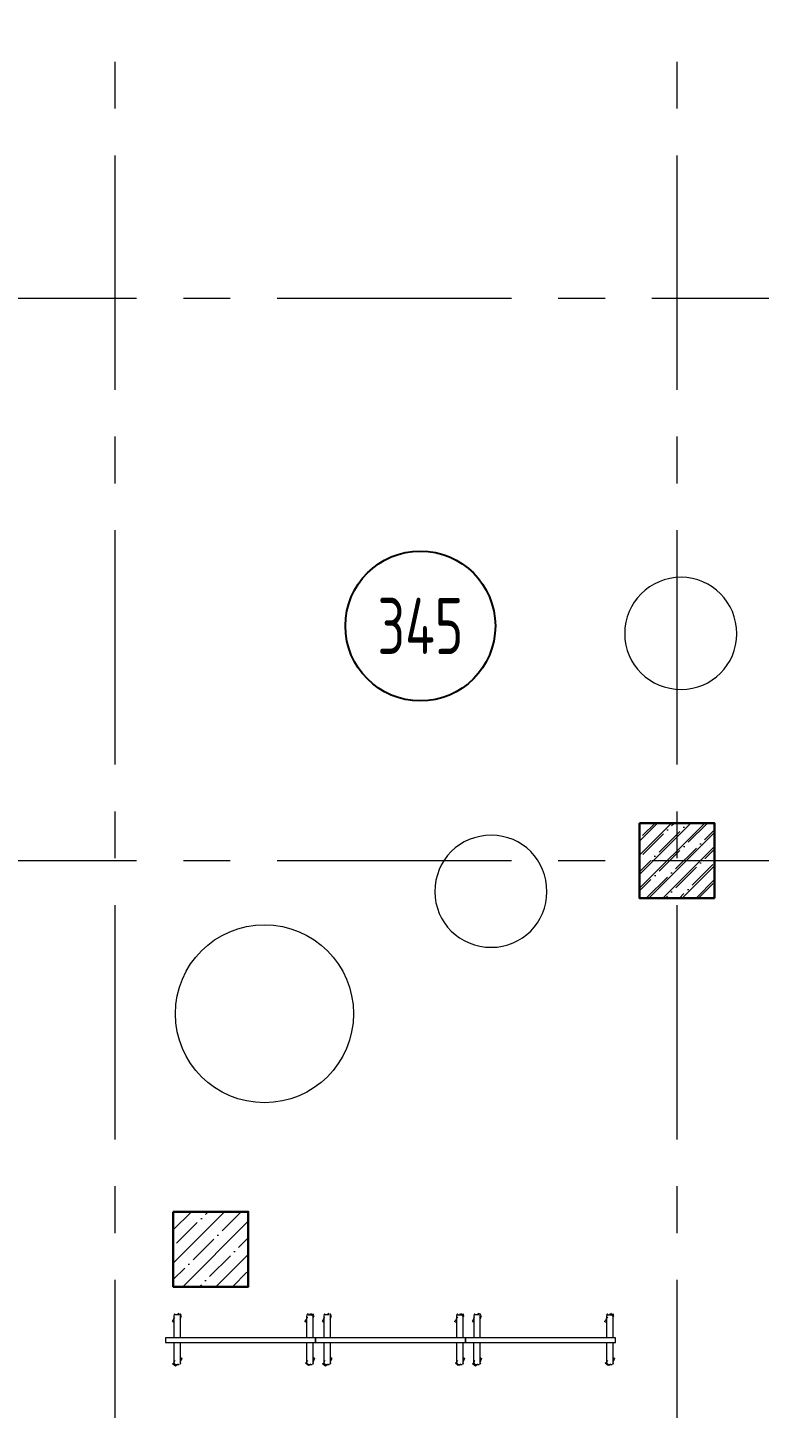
# Model space of a CAD drawing. Header units: millimetres. Extents: x -13407 to 95998, y -2611 to 109495.
# Drawn here: x 14105 to 18010, y 54472 to 61839 of the extents above; entities that cross this region are included whole.
import ezdxf
from ezdxf.enums import TextEntityAlignment as Align

# ---------------------------------------------------------------- set-up
doc = ezdxf.new("R2010")
doc.units = ezdxf.units.MM
doc.linetypes.add('CENTER', pattern=[2, 1.25, -0.25, 0.25, -0.25])
for name, color, linetype, lineweight in [('АР_Колонны', 5, 'Continuous', 30), ('АР_Колонны Штрих', 250, 'Continuous', 5), ('АР_Маркер экспликации', 239, 'Continuous', 13), ('АР_Номер помещения', 1, 'Continuous', 25), ('АР_Оси', 193, 'Continuous', 9), ('АР_Подоконники', 163, 'Continuous', 9), ('АР_Помещения_площадь', 19, 'Continuous', 9), ('АР_Сущ Несущая стена', 202, 'Continuous', 30), ('ТХ_мебель передв', 250, 'Continuous', 13), ('ТХ_мебель_библ', 250, 'Continuous', 13)]:
    doc.layers.add(name, color=color, linetype=linetype, lineweight=lineweight)
doc.styles.add('ISOCPEUR', font='isocpeur.ttf', dxfattribs={"width": 0.7})
doc.styles.get("Standard").update_dxf_attribs({"font": 'arial.ttf'})

# ---------------------------------------------------------------- blocks, each defined once
blk = doc.blocks.new('*U343')
at = {"layer": 'АР_Номер помещения', "color": 253}
blk.add_circle((1190.2, -5600.2), 400, dxfattribs=at)
at = {"layer": 'АР_Номер помещения', "color": 253, "style": 'ISOCPEUR', "width": 0.7}
blk.add_attdef('НОМЕР_ПОМЕЩЕНИЯ', text='', height=300, dxfattribs=at).set_placement((1190.2, -5600.2), align=Align.MIDDLE_CENTER)
at = {"layer": 'АР_Помещения_площадь', "color": 253, "lineweight": 30, "width": 0.7, "flags": 104}
blk.add_attdef('ИМЯ_ПОМЕЩЕНИЯ', text='', height=100, dxfattribs=at).set_placement((157.6, 1217.1), align=Align.MIDDLE_CENTER)
blk = doc.blocks.new('A$C22cfc1ba')
at = {"layer": 'АР_Колонны Штрих', "ltscale": 100}
h = blk.add_hatch(dxfattribs=at)
h.set_pattern_fill('ANSI35', color=253, scale=500)
h.set_pattern_definition([(45, (-954001.98, 46302.78), (-88.388348, 88.388348), []), (45, (-953913.59, 46302.78), (-88.388348, 88.388348), [156.25, -31.25, 0, -31.25])])
h.paths.add_polyline_path([(3450.1, 6431.3), (3050.1, 6431.3), (3050.1, 6031.3), (3450.1, 6031.3)])
at = {"layer": 'АР_Колонны', "color": 253, "ltscale": 100}
blk.add_lwpolyline([(3050.1, 6431.3), (3450.1, 6431.3), (3450.1, 6031.3), (3050.1, 6031.3)], close=True, dxfattribs=at)
blk = doc.blocks.new('frecn gthtujhjlrf 800')
at = {"color": 253}
blk.add_lwpolyline([(-5074.6, 58291.6), (-5049.6, 58291.6), (-5049.6, 59091.6), (-5074.6, 59091.6)], close=True, dxfattribs=at)
at = {"color": 253, "lineweight": 0}
blk.add_lwpolyline([(-5203.9, 59070.7, 0.044658), (-5197.6, 59061.7), (-5201.6, 59065.6), (-5189.6, 59081.6), (-5185.6, 59077.6)], format="xyb", dxfattribs=at)
for points in [[(-5197.6, 59049.7), (-5197.6, 59073.6)], [(-5193.6, 59077.6), (-5078, 59077.5)], [(-5078.1, 59045.6), (-5193.6, 59045.7)], [(-5153.8, 59045.7), (-5161.8, 59033.7), (-5173.7, 59045.7)], [(-4938.6, 59045.5), (-5046.2, 59045.6)], [(-5046.1, 59077.5), (-4938.5, 59077.4)], [(-4970.4, 59077.4), (-4966.4, 59085.4), (-4954.5, 59077.4)], [(-4930.6, 59057.5), (-4926.6, 59053.5), (-4938.6, 59037.6), (-4946.5, 59045.5)], [(-4930.6, 59073.4), (-4930.6, 59049.5)], [(-5197.9, 58341.2), (-5197.9, 58365.1), (-5201.9, 58361.1), (-5197.9, 58357.2)], [(-5181.9, 58369.1), (-5189.9, 58377.1), (-5193.9, 58369.1), (-5078.3, 58369)], [(-5046.4, 58369), (-4938.8, 58368.9)], [(-4970.7, 58369), (-4962.7, 58376.9), (-4954.8, 58369)], [(-4930.9, 58353), (-4922.9, 58345), (-4934.9, 58329.1), (-4942.8, 58337.1)], [(-4930.9, 58364.9), (-4930.9, 58341)], [(-5078.3, 58337.2), (-5193.9, 58337.2)], [(-5154.1, 58337.2), (-5162, 58329.2), (-5174, 58337.2)], [(-4938.9, 58337.1), (-5046.5, 58337.1)]]:
    blk.add_lwpolyline(points, dxfattribs=at)
for centre, radius, start, end in [((-5195.6, 59075.6), 5.98, 89.96162, 179.9619), ((-5195.6, 59051.7), 5.98, 179.96162, 269.9619), ((-5207.6, 59027.8), 57.8, 62.29255, 76.60243), ((-5151.7, 59095.5), 57.8, 234.11356, 256.60228), ((-4980.4, 59031.6), 57.8, 56.74447, 76.60244), ((-4924.6, 59099.3), 57.8, 239.233, 256.60239), ((-4940.6, 59051.5), 5.98, 269.96162, 359.9619), ((-4940.5, 59075.4), 5.98, 359.96162, 89.9619), ((-4980.4, 59031.6), 57.8, 25.43903, 38.1777), ((-5152, 58387), 57.8, 205.43892, 212.84397), ((-5195.9, 58367.1), 5.98, 89.96162, 179.9619), ((-5203.9, 58319.3), 57.8, 59.42525, 76.60232), ((-4980.7, 58323.1), 57.8, 55.98102, 76.60235), ((-4940.8, 58366.9), 5.98, 359.96162, 89.9619), ((-4980.7, 58323.1), 57.8, 25.43882, 39.82591), ((-5195.9, 58343.2), 5.98, 179.96162, 269.9619), ((-5152, 58387), 57.8, 236.56888, 256.6024), ((-4924.9, 58390.9), 57.8, 240.07353, 256.60241), ((-4940.8, 58343), 5.98, 269.96162, 359.9619)]:
    blk.add_arc(centre, radius, start, end, dxfattribs=at)
blk = doc.blocks.new('У012')
at = {"layer": 'ТХ_мебель передв', "color": 253}
blk.add_open_spline([(-181454, 44963.5, -0.6), (-181454, 44799.5, -0.6), (-181586.3, 44667.2, -0.6), (-181750.4, 44667.2, -0.6), (-181919.7, 44667.2, -0.6), (-182052, 44799.5, -0.6), (-182052, 44963.5, -0.6), (-182052, 45132.9, -0.6), (-181919.7, 45265.2, -0.6), (-181750.4, 45265.2, -0.6), (-181586.3, 45265.2, -0.6), (-181454, 45132.9, -0.6), (-181454, 44963.5, -0.6)], degree=3, knots=[0, 0, 0, 0, 1, 1, 1, 2, 2, 2, 3, 3, 3, 4, 4, 4, 4], dxfattribs=at)

msp = doc.modelspace()

# ---------------------------------------------------------------- hatches: boundary and pattern name
at = {"layer": 'АР_Колонны Штрих', "ltscale": 100}
h = msp.add_hatch(dxfattribs=at)
h.set_pattern_fill('ANSI35', color=253, scale=500)
h.set_pattern_definition([(45, (-939682.16, 97466.47), (-88.388348, 88.388348), []), (45, (-939593.77, 97466.47), (-88.388348, 88.388348), [156.25, -31.25, 0, -31.25])])
h.paths.add_polyline_path([(17769.9, 57595), (17369.9, 57595), (17369.9, 57195), (17769.9, 57195)])
h = msp.add_hatch(dxfattribs=at)
h.set_pattern_fill('ANSI35', color=253, scale=500)
h.set_pattern_definition([(45, (-942169.38, 95392.5), (-88.388348, 88.388348), []), (45, (-942080.99, 95392.5), (-88.388348, 88.388348), [156.25, -31.25, 0, -31.25])])
h.paths.add_polyline_path([(15282.7, 55521), (14882.7, 55521), (14882.7, 55121), (15282.7, 55121)])

# ---------------------------------------------------------------- linework, layer by layer
at = {"layer": 'АР_Колонны', "color": 253, "ltscale": 100}
for points in [[(17369.9, 57595), (17769.9, 57595), (17769.9, 57195), (17369.9, 57195)], [(14882.7, 55521), (15282.7, 55521), (15282.7, 55121), (14882.7, 55121)]]:
    msp.add_lwpolyline(points, close=True, dxfattribs=at)
at = {"layer": 'АР_Оси', "color": 253, "linetype": 'CENTER', "ltscale": 1000}
for p, q in [((14569.9, 79157.5), (14569.9, 23425.1)), ((17569.9, 79157.5), (17569.9, 23425.1)), ((-12563.8, 60395), (70614.6, 60395)), ((-12563.8, 57395), (70614.6, 57395))]:
    msp.add_line(p, q, dxfattribs=at)
at = {"layer": 'АР_Подоконники', "color": 253, "ltscale": 100}
for centre, radius, start, end in [((14714.2, 60259.6), 8910.5, 271.00943, 357.39751), ((14698.3, 60285.6), 8940.2, 271.69125, 356.32908)]:
    msp.add_arc(centre, radius, start, end, dxfattribs=at)
at = {"layer": 'АР_Сущ Несущая стена', "color": 253, "lineweight": 18, "ltscale": 100}
for centre, radius, start, end in [((14690.1, 60297.2), 9144.3, 272.82064, 356.28873), ((14697.7, 60279.2), 9778.7, 272.59255, 356.63539)]:
    msp.add_arc(centre, radius, start, end, dxfattribs=at)
at = {"layer": 'ТХ_мебель передв', "color": 253, "ltscale": 0.1}
msp.add_circle((15368.9, 56577.6), 475, dxfattribs=at)

# ---------------------------------------------------------------- block references
at = {"color": 253, "ltscale": 150}
msp.add_blockref('A$C22cfc1ba', (14319.8, 51163.7), dxfattribs=at)
at = {"layer": 'АР_Маркер экспликации', "color": 253}
ref = msp.add_blockref('*U343', (15010.8, 64246.9), dxfattribs=at)
ref.add_attrib('НОМЕР_ПОМЕЩЕНИЯ', '345', dxfattribs={"layer": 'АР_Номер помещения', "color": 253, "height": 300, "style": 'ISOCPEUR', "width": 0.7}).set_placement((16201, 58646.8), align=Align.MIDDLE_CENTER)
at = {"layer": 'ТХ_мебель передв', "color": 253}
for p in [(199343.1, 13641.2, 0.6), (198330.1, 12264.9, 0.6)]:
    msp.add_blockref('У012', p, dxfattribs=at)
at = {"layer": 'ТХ_мебель_библ', "color": 253, "rotation": 270}
for p in [(-43450.1, 49774.1), (-42650.1, 49774.1), (-41850.1, 49774.1)]:
    msp.add_blockref('frecn gthtujhjlrf 800', p, dxfattribs=at)

doc.saveas('drawing.dxf')
